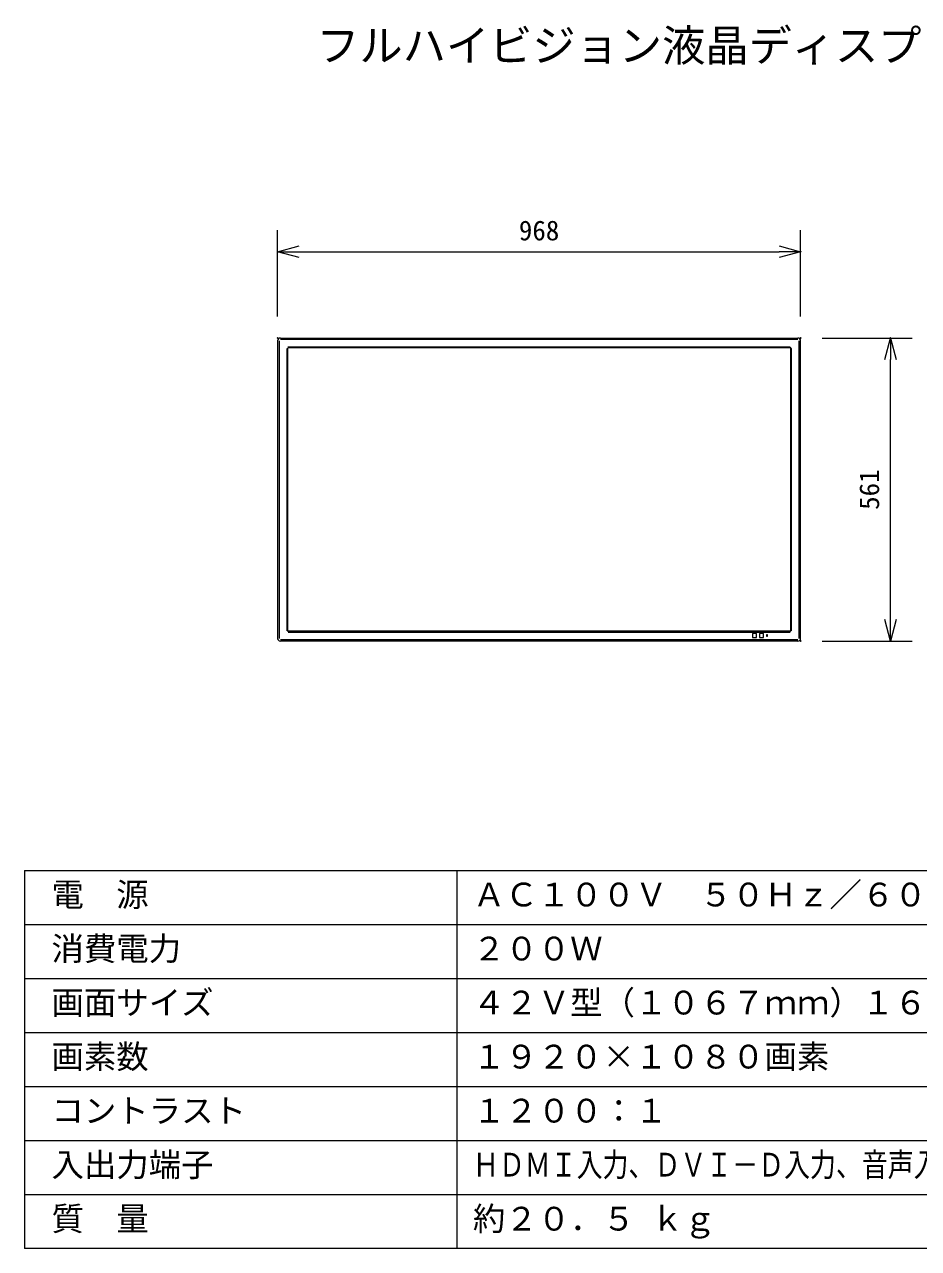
# Model space of a CAD drawing. Units: millimetres, scale not verified. Extents: x -62 to 63, y -56 to 57.
# Drawn here: x -62.5 to 20.3, y -56.5 to 56.8 of the extents above; entities that cross this region are included whole.
import ezdxf
from ezdxf.enums import TextEntityAlignment as Align

# ---------------------------------------------------------------- set-up
doc = ezdxf.new("R2010")
doc.units = ezdxf.units.MM
doc.header["$LTSCALE"] = 0.125
doc.header["$PDMODE"] = 32
doc.header["$PDSIZE"] = 0.025
for name, color, linetype, lineweight in [('0-0_0', 7, 'Continuous', 18), ('0-1_WAKU', 1, 'Continuous', 18), ('0-3_GAIKEI', 1, 'Continuous', 18), ('0-6_SUNPO', 7, 'Continuous', 18)]:
    doc.layers.add(name, color=color, linetype=linetype, lineweight=lineweight)
doc.layers.add('0-2_MOJI1', color=7, linetype='Continuous')
doc.layers.add('0-5_DEFPOINTS', color=7, linetype='Continuous')
doc.styles.add('ＭＳ ゴシック', font='')
doc.styles.get('ＭＳ ゴシック').set_extended_font_data('MS Gothic')

# ---------------------------------------------------------------- blocks, each defined once
blk = doc.blocks.new('_OPEN30')
at = {"layer": '0-0_0'}
blk.add_line((0, 0), (-1, 0), dxfattribs=at)
blk.add_lwpolyline([(-1, 0.26795), (0, 0), (-1, -0.26795)], dxfattribs=at)
blk = doc.blocks.new('D5')
at = {"layer": '0-5_DEFPOINTS'}
for p in [(1.3916, 29.2116), (9.7032, 29.2116), (1.3916, 1.1617)]:
    blk.add_point(p, dxfattribs=at)
at = {"layer": '0-6_SUNPO'}
for p, q in [((3.3916, 29.2116), (11.7032, 29.2116)), ((9.7032, 3.1617), (9.7032, 27.2116)), ((3.3916, 1.1617), (11.7032, 1.1617))]:
    blk.add_line(p, q, dxfattribs=at)
at = {"layer": '0-6_SUNPO', "xscale": 2, "yscale": 2}
for p, rotation in [((9.7032, 29.2116), 90), ((9.7032, 1.1617), 270)]:
    blk.add_blockref('_OPEN30', p, dxfattribs=dict(at, rotation=rotation))
at = {"layer": '0-6_SUNPO', "style": 'ＭＳ ゴシック'}
blk.add_text('561', height=1.833, rotation=90, dxfattribs=at).set_placement((9.2032, 13.3117), align=Align.BOTTOM_LEFT)
blk = doc.blocks.new('D4')
at = {"layer": '0-5_DEFPOINTS'}
for p in [(1.389, 37.2037), (-47.011, 29.2063), (1.389, 29.2063)]:
    blk.add_point(p, dxfattribs=at)
at = {"layer": '0-6_SUNPO'}
for p, q in [((-47.011, 31.2063), (-47.011, 39.2037)), ((1.389, 31.2063), (1.389, 39.2037)), ((-45.011, 37.2037), (-0.611, 37.2037))]:
    blk.add_line(p, q, dxfattribs=at)
at = {"layer": '0-6_SUNPO', "xscale": 2, "yscale": 2, "rotation": 180}
blk.add_blockref('_OPEN30', (-47.011, 37.2037), dxfattribs=at)
at = {"layer": '0-6_SUNPO', "xscale": 2, "yscale": 2}
blk.add_blockref('_OPEN30', (1.389, 37.2037), dxfattribs=at)
at = {"layer": '0-6_SUNPO', "style": 'ＭＳ ゴシック'}
blk.add_text('968', height=1.833, dxfattribs=at).set_placement((-24.686, 37.7037), align=Align.BOTTOM_LEFT)

msp = doc.modelspace()

# ---------------------------------------------------------------- linework, layer by layer
at = {"layer": '0-1_WAKU', "color": 4}
for p, q in [((-62.4881, -21.489), (62.5119, -21.489)), ((-62.4881, -21.489), (-62.4881, -56.489)), ((-22.4881, -21.489), (-22.4881, -56.489)), ((62.5119, -56.489), (-62.4881, -56.489))]:
    msp.add_line(p, q, dxfattribs=at)
at = {"layer": '0-1_WAKU'}
for p, q in [((-62.4881, -26.489), (62.5119, -26.489)), ((-62.4881, -31.489), (62.5119, -31.489)), ((-62.4881, -36.489), (62.5119, -36.489)), ((-62.4881, -41.489), (62.5119, -41.489)), ((-62.4881, -46.489), (62.5119, -46.489)), ((-62.4881, -51.489), (62.5119, -51.489))]:
    msp.add_line(p, q, dxfattribs=at)
at = {"layer": '0-3_GAIKEI', "color": 7}
for p, q in [((-39.059, 27.5277), (-39.059, -0.0219)), ((-38.8088, 27.7779), (9.0908, 27.7779)), ((9.341, -0.0219), (9.341, 27.5277)), ((9.0908, -0.2721), (-38.8088, -0.2721))]:
    msp.add_line(p, q, dxfattribs=at)
at = {"layer": '0-3_GAIKEI'}
for p, q in [((-38.9174, 27.5277), (-38.9174, -0.0219)), ((9.0908, 27.6363), (-38.8088, 27.6363)), ((9.1994, -0.0219), (9.1994, 27.5277)), ((-38.2217, 26.8194), (-38.2217, 0.6858)), ((-38.1441, 26.8128), (-38.1441, 0.693)), ((8.3824, 26.9406), (-38.1011, 26.9407)), ((8.3759, 26.863), (-38.0939, 26.863)), ((8.3815, 26.8686), (8.3759, 26.863)), ((8.3819, 26.9406), (8.3819, 26.9055)), ((8.3819, 26.9055), (8.3819, 26.8836)), ((8.4317, 26.8184), (8.4261, 26.8128)), ((8.4261, 0.693), (8.4261, 26.8128)), ((8.4686, 26.8188), (8.4468, 26.8188)), ((8.5037, 0.6865), (8.5038, 26.8201)), ((-38.1004, 0.5652), (8.3832, 0.5652)), ((8.3759, 0.6428), (-38.0939, 0.6428)), ((4.8952, 0.0747), (5.2493, 0.0747)), ((5.2493, 0.0747), (5.2493, 0.4288)), ((5.9027, 0.4288), (5.5486, 0.4288)), ((5.5486, 0.4288), (5.5486, 0.0747)), ((5.5486, 0.0747), (5.9027, 0.0747)), ((5.9027, 0.0747), (5.9027, 0.4288)), ((6.2855, 0.3103), (6.1683, 0.3103)), ((6.1683, 0.3103), (6.1683, 0.1931)), ((6.1683, 0.1931), (6.2855, 0.1931)), ((6.2855, 0.1931), (6.2855, 0.3103)), ((-38.8088, -0.1305), (9.0908, -0.1305))]:
    msp.add_line(p, q, dxfattribs=at)
msp.add_lwpolyline([(5.2493, 0.4288), (4.8952, 0.4288), (4.8952, 0.0747)], dxfattribs=at)
at = {"layer": '0-3_GAIKEI', "color": 7}
for centre, start, end in [((-38.8088, 27.5277), 90, 180), ((9.0908, 27.5277), 0, 90), ((-38.8088, -0.0219), 180, 270), ((9.0908, -0.0219), 270, 0)]:
    msp.add_arc(centre, 0.2502, start, end, dxfattribs=at)
at = {"layer": '0-3_GAIKEI'}
for centre, radius, start, end in [((8.3815, 26.8185), 0.0502, 359.9719, 90.02824), ((8.5945, 15.3585), 11.461, 90.45354, 90.62954)]:
    msp.add_arc(centre, radius, start, end, dxfattribs=at)
for centre, major_axis, start_param, end_param in [((-38.0939, 26.8128), (-0.0355, 0.0355), 5.49793944, 7.06843118), ((8.3759, 26.8128), (0.0355, 0.0355), 5.49793944, 7.06843118), ((-38.0939, 0.693), (0.0355, 0.0355), 2.35634678, 3.92683852), ((8.3759, 0.693), (-0.0355, 0.0355), 2.35634678, 3.92683852)]:
    msp.add_ellipse(centre, major_axis=major_axis, ratio=0.999695, start_param=start_param, end_param=end_param, dxfattribs=at)

# ---------------------------------------------------------------- block references
at = {"layer": '0-6_SUNPO'}
for name in ['D4', 'D5']:
    msp.add_blockref(name, (7.952, -1.4337), dxfattribs=at)

# ---------------------------------------------------------------- texts
at = {"layer": '0-2_MOJI1', "style": 'ＭＳ ゴシック'}
for s, height, p in [('フルハイビジョン液晶ディスプレイ', 2.933, (-35.4881, 52.511)), ('電  源', 2.199, (-59.9881, -25.489)), ('ＡＣ１００Ｖ\u3000５０Ｈｚ／６０Ｈｚ', 2.199, (-20.9881, -25.489)), ('消費電力', 2.199, (-59.9881, -30.489)), ('２００Ｗ', 2.199, (-20.9881, -30.489)), ('画面サイズ', 2.199, (-59.9881, -35.489)), ('４２Ｖ型（１０６７ｍｍ）１６：９', 2.199, (-20.9881, -35.489)), ('画素数', 2.199, (-59.9881, -40.489)), ('１９２０×１０８０画素', 2.199, (-20.9881, -40.489)), ('コントラスト', 2.199, (-59.9881, -45.489)), ('１２００：１', 2.199, (-20.9881, -45.489)), ('入出力端子', 2.199, (-59.9881, -50.489)), ('質\u3000量', 2.199, (-59.9881, -55.489)), ('約２０．５ ｋｇ', 2.199, (-20.9881, -55.489))]:
    msp.add_text(s, height=height, dxfattribs=at).set_placement(p, align=Align.BOTTOM_LEFT)
at = {"layer": '0-2_MOJI1', "style": 'ＭＳ ゴシック', "width": 0.8}
msp.add_text('ＨＤＭＩ入力、ＤＶＩ－Ｄ入力、音声入力、ＰＣ入力、シリアル', height=2.199, dxfattribs=at).set_placement((-20.9881, -50.489), align=Align.BOTTOM_LEFT)

doc.saveas('drawing.dxf')
